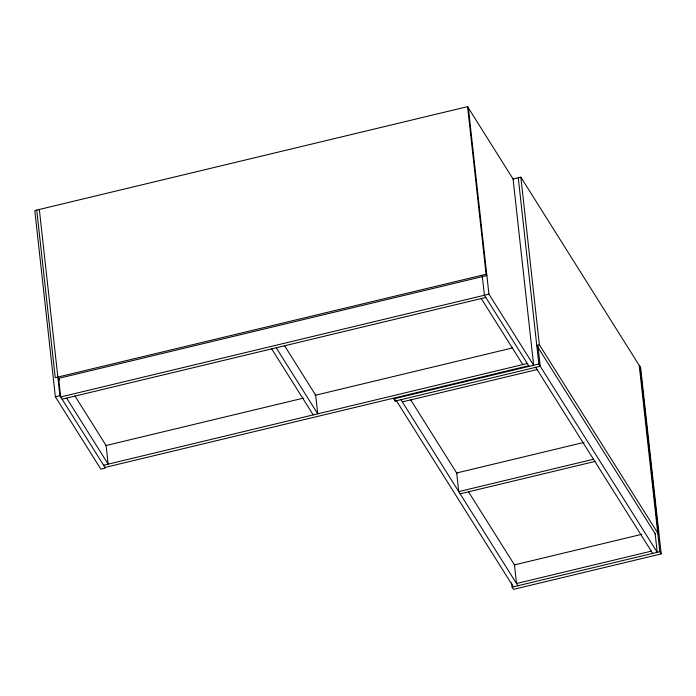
<?xml version="1.0" encoding="UTF-8"?>
<svg xmlns="http://www.w3.org/2000/svg" width="696" height="696" viewBox="0 0 696 696"><rect width="100%" height="100%" fill="white"/><g stroke="black" fill="none" stroke-linecap="round" stroke-linejoin="round"><path stroke-width="1.04" d="M468.373 107.915L488.931 294.147L533.649 365.269L513.082 179.029L467.573 106.645L34.8 210.549L55.358 396.781L100.877 469.174L105.409 468.086L59.899 395.693L39.333 209.461M513.013 179.046L520.86 177.167L640.642 367.653L661.2 553.894L513.491 589.355L512.091 587.137L511.612 582.83M58.159 378.459L486.878 275.529L486.078 274.259L55.245 377.693L36.74 210.079M55.358 396.781L59.899 395.693M488.931 294.147L60.691 396.964L58.638 378.346L59.786 380.164M62.092 399.191L485.791 297.462M105.783 445.588L303.369 398.147M314.992 395.354L512.578 347.922M640.042 366.705L658.547 534.319L539.365 344.772L536.773 345.399L655.371 534.015M103.617 465.224L527.316 363.495M105.009 467.451L528.716 365.722M655.154 533.667L657.215 552.293L538.835 364.025L393.71 398.86L395.111 401.087L540.226 366.244L537.973 345.79M402.332 401.905L537.095 369.559M584.057 442.395L456.672 472.975L458.734 491.602L593.488 459.247M460.126 493.821L594.88 461.465M641.851 534.302L514.466 564.891L516.528 583.509L651.282 551.162M512.091 587.137L659.799 551.667L661.2 553.894M535.694 367.331L652.674 553.381M529.117 366.357L484.399 295.235L482.258 275.86M481.258 298.549L522.783 364.582M410.405 399.391L457.089 473.628M468.608 491.959L514.709 565.283M400.94 399.687L517.92 585.736M396.407 400.774L513.387 586.824M284.534 345.668L315.68 395.197L317.733 413.815L276.208 347.782M271.675 348.87L313.2 414.903M74.951 395.989L106.097 445.518L108.15 464.136L66.625 398.103M639.241 365.435L659.799 551.667M520.86 177.167L539.365 344.772M518.268 177.784L538.835 364.025M467.573 106.645L486.078 274.259M394.867 398.93L395.111 401.087"/></g></svg>
